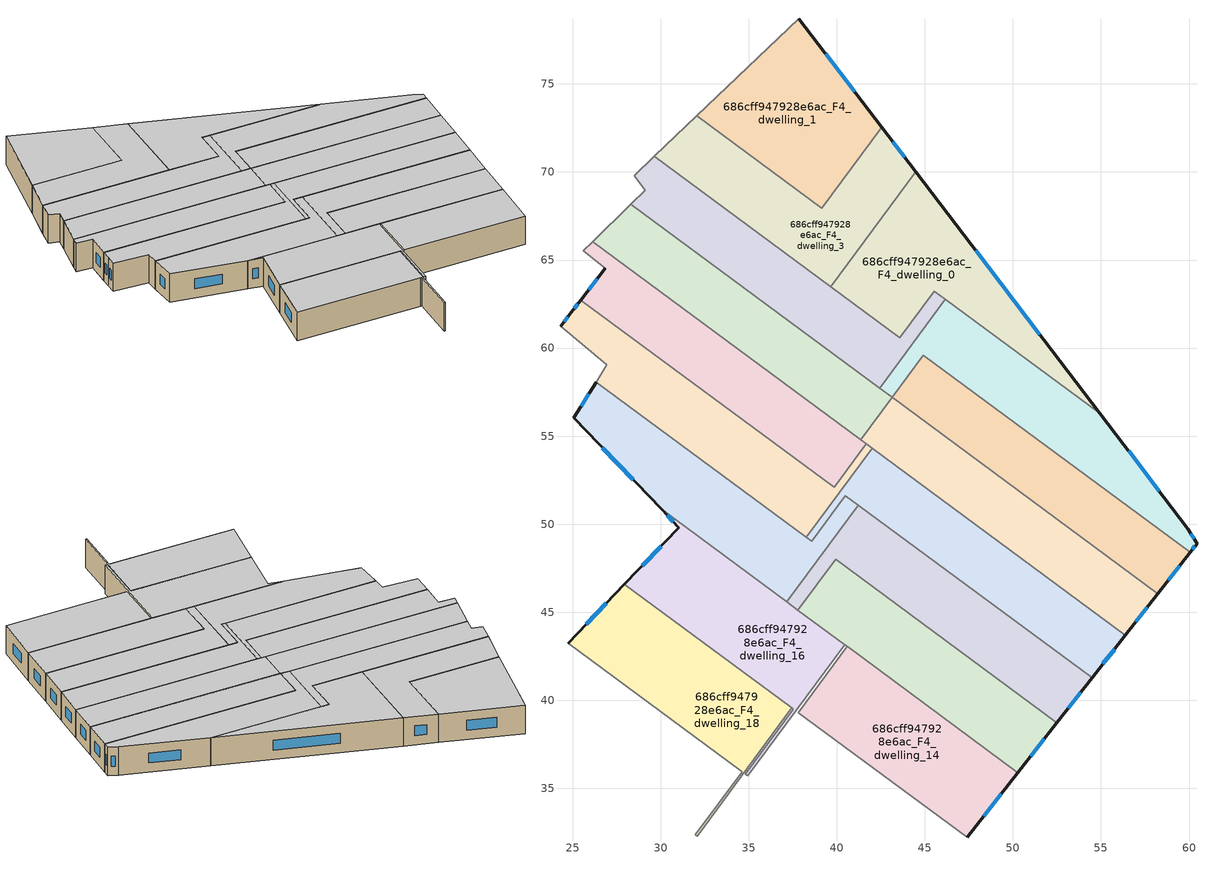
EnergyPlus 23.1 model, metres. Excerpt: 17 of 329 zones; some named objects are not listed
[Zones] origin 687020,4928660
686cff947928e6ac_F4_dwelling_0
 floor to 686cff947928e6ac_F3_dwelling_0 (EU_floor_Construction): 44.47,70.02 54.94,56.29 45.54,63.23 43.58,60.59 39.65,63.49 z12
 wall outside (EU_wall_Construction): 54.94,56.29 44.47,70.02 z12:15
 wall to 686cff947928e6ac_F4_dwelling_5 (EU_wall_Construction): 39.65,63.49 43.58,60.59 45.54,63.23 46.17,62.77 z12:15
 wall to 686cff947928e6ac_F4_dwelling_3 (EU_wall_Construction): 44.47,70.02 39.65,63.49 z12:15
 wall to 686cff947928e6ac_F4_dwelling_2 (EU_wall_Construction): 46.17,62.77 54.94,56.29 z12:15
 window (EU_Window_Construction): 51.54,60.75 47.88,65.55 z12.98:14.02
 ceiling to 686cff947928e6ac_F5_dwelling_0 (EU_floor_Construction): 54.94,56.29 44.47,70.02 39.65,63.49 43.58,60.59 45.54,63.23 z15
686cff947928e6ac_F4_dwelling_1
 floor to 686cff947928e6ac_F3_dwelling_1 (EU_floor_Construction): 37.84,78.71 42.55,72.54 39.15,67.95 32.05,73.19 z12
 wall outside (EU_wall_Construction): 42.55,72.54 37.84,78.71 z12:15
 wall to 686cff947928e6ac_F4_dwelling_3 (EU_wall_Construction): 32.05,73.19 39.15,67.95 42.55,72.54 z12:15
 wall adiabatic (EU_wall_Construction): 37.84,78.71 32.05,73.19 z12:15
 window (EU_Window_Construction): 41.02,74.55 39.37,76.71 z12.98:14.02
 ceiling to 686cff947928e6ac_F5_dwelling_1 (EU_floor_Construction): 39.15,67.95 42.55,72.54 37.84,78.71 32.05,73.19 z15
686cff947928e6ac_F4_dwelling_10
 floor to 686cff947928e6ac_F3_dwelling_10 (EU_floor_Construction): 54.49,41.27 52.5,38.73 39.93,48.01 37.79,45.12 37.15,45.59 41.2,51.09 z12
 wall outside (EU_wall_Construction): 52.5,38.73 54.49,41.27 z12:15
 wall to 686cff947928e6ac_F4_dwelling_12 (EU_wall_Construction): 37.79,45.12 39.93,48.01 52.5,38.73 z12:15
 wall to 686cff947928e6ac_F4_dwelling_13 (EU_wall_Construction): 41.2,51.09 37.15,45.59 z12:15
 wall to 686cff947928e6ac_F4_dwelling_8 (EU_wall_Construction): 54.49,41.27 41.2,51.09 z12:15
 wall to 686cff947928e6ac_F4_dwelling_16 (EU_wall_Construction): 37.15,45.59 37.79,45.12 z12:15
 window (EU_Window_Construction): 53.15,39.56 53.84,40.44 z12.98:14.02
 ceiling to 686cff947928e6ac_F5_dwelling_10 (EU_floor_Construction): 52.5,38.73 54.49,41.27 41.2,51.09 37.15,45.59 37.79,45.12 39.93,48.01 z15
686cff947928e6ac_F4_dwelling_11
 floor to 686cff947928e6ac_F3_dwelling_11 (EU_floor_Construction): 41.67,54.56 42,54.32 38.26,49.25 26.32,58.06 26.94,59.05 24.31,61.23 24.93,62.04 25.45,62.72 39.85,52.09 z12
 wall outside (EU_wall_Construction): 25.45,62.72 24.93,62.04 24.31,61.23 z12:15
 wall to 686cff947928e6ac_F4_dwelling_9 (EU_wall_Construction): 41.67,54.56 39.85,52.09 25.45,62.72 z12:15
 wall to 686cff947928e6ac_F4_dwelling_8 (EU_wall_Construction): 38.26,49.25 42,54.32 z12:15
 wall adiabatic (EU_wall_Construction): 24.31,61.23 26.94,59.05 26.32,58.06 z12:15
 wall to 686cff947928e6ac_F4_dwelling_6 (EU_wall_Construction): 42,54.32 41.67,54.56 z12:15
 wall to 686cff947928e6ac_F4_dwelling_13 (EU_wall_Construction): 26.32,58.06 38.26,49.25 z12:15
 window (EU_Window_Construction): 24.72,61.77 24.51,61.49 / 25.28,62.5 25.1,62.26 z12.98:14.02
 ceiling to 686cff947928e6ac_F5_dwelling_11 (EU_floor_Construction): 39.85,52.09 25.45,62.72 24.93,62.04 24.31,61.23 26.94,59.05 26.32,58.06 38.26,49.25 42,54.32 41.67,54.56 z15
686cff947928e6ac_F4_dwelling_12
 floor to 686cff947928e6ac_F3_dwelling_12 (EU_floor_Construction): 52.5,38.73 50.28,35.89 37.79,45.12 39.93,48.01 z12
 wall outside (EU_wall_Construction): 50.28,35.89 52.5,38.73 z12:15
 wall to 686cff947928e6ac_F4_dwelling_14 (EU_wall_Construction): 40.58,43.06 50.28,35.89 z12:15
 wall to 686cff947928e6ac_F4_dwelling_15 (EU_wall_Construction): 40.44,43.16 40.58,43.06 z12:15
 wall to 686cff947928e6ac_F4_dwelling_16 (EU_wall_Construction): 37.79,45.12 40.44,43.16 z12:15
 window (EU_Window_Construction): 51,36.81 51.78,37.81 z12.98:14.02
 ceiling to 686cff947928e6ac_F5_dwelling_12 (EU_floor_Construction): 50.28,35.89 52.5,38.73 39.93,48.01 37.79,45.12 z15
686cff947928e6ac_F4_dwelling_13
 floor to 686cff947928e6ac_F3_dwelling_13 (EU_floor_Construction): 40.48,51.62 41.2,51.09 37.15,45.59 30.05,50.83 25.06,56.04 26.32,58.06 38.56,49.02 z12
 wall outside (EU_wall_Construction): 26.32,58.06 25.06,56.04 30.05,50.83 z12:15
 wall to 686cff947928e6ac_F4_dwelling_8 (EU_wall_Construction): 41.2,51.09 40.48,51.62 38.56,49.02 38.26,49.25 z12:15
 wall to 686cff947928e6ac_F4_dwelling_16 (EU_wall_Construction): 30.05,50.83 37.15,45.59 z12:15
 window (EU_Window_Construction): 26.69,54.34 28.43,52.52 / 25.91,57.4 25.47,56.69 z12.98:14.02
 ceiling to 686cff947928e6ac_F5_dwelling_13 (EU_floor_Construction): 37.15,45.59 41.2,51.09 40.48,51.62 38.56,49.02 26.32,58.06 25.06,56.04 30.05,50.83 z15
686cff947928e6ac_F4_dwelling_14
 floor to 686cff947928e6ac_F3_dwelling_14 (EU_floor_Construction): 50.28,35.89 47.4,32.21 37.8,39.29 40.58,43.06 z12
 wall outside (EU_wall_Construction): 47.4,32.21 50.28,35.89 z12:15
 wall to 686cff947928e6ac_F4_dwelling_15 (EU_wall_Construction): 40.58,43.06 37.8,39.29 47.4,32.21 z12:15
 window (EU_Window_Construction): 48.34,33.41 49.34,34.69 z12.98:14.02
 ceiling to 686cff947928e6ac_F5_dwelling_14 (EU_floor_Construction): 47.4,32.21 50.28,35.89 40.58,43.06 37.8,39.29 z15
686cff947928e6ac_F4_dwelling_16
 floor to 686cff947928e6ac_F3_dwelling_16 (EU_floor_Construction): 40.44,43.16 34.94,35.7 34.8,35.8 37.53,39.5 27.94,46.58 31.04,49.8 30.05,50.83 z12
 wall outside (EU_wall_Construction): 30.05,50.83 31.04,49.8 27.94,46.58 z12:15
 wall to 686cff947928e6ac_F4_dwelling_15 (EU_wall_Construction): 34.94,35.7 40.44,43.16 z12:15
 wall to 686cff947928e6ac_F4_dwelling_17 (EU_wall_Construction): 37.44,39.56 37.53,39.5 34.8,35.8 34.94,35.7 z12:15
 wall to 686cff947928e6ac_F4_dwelling_18 (EU_wall_Construction): 27.94,46.58 37.44,39.56 z12:15
 window (EU_Window_Construction): 30.03,48.76 28.95,47.63 / 30.37,50.5 30.71,50.14 z12.98:14.02
 ceiling to 686cff947928e6ac_F5_dwelling_16 (EU_floor_Construction): 37.53,39.5 34.8,35.8 34.94,35.7 40.44,43.16 30.05,50.83 31.04,49.8 27.94,46.58 z15
686cff947928e6ac_F4_dwelling_18
 floor to 686cff947928e6ac_F3_dwelling_18 (EU_floor_Construction): 37.44,39.56 32.06,32.28 31.97,32.35 34.62,35.94 24.73,43.24 27.94,46.58 z12
 wall outside (EU_wall_Construction): 27.94,46.58 24.73,43.24 z12:15
 wall to 686cff947928e6ac_F4_dwelling_17 (EU_wall_Construction): 32.06,32.28 37.44,39.56 z12:15
 wall to 686cff947928e6ac_F4_dwelling_19 (EU_wall_Construction): 34.54,36 34.62,35.94 31.97,32.35 32.06,32.28 z12:15
 wall to 686cff947928e6ac_F4_dwelling_20 (EU_wall_Construction): 24.73,43.24 34.54,36 z12:15
 window (EU_Window_Construction): 26.9,45.49 25.78,44.33 z12.98:14.02
 ceiling to 686cff947928e6ac_F5_dwelling_18 (EU_floor_Construction): 34.62,35.94 31.97,32.35 32.06,32.28 37.44,39.56 27.94,46.58 24.73,43.24 z15
686cff947928e6ac_F4_dwelling_2
 floor to 686cff947928e6ac_F3_dwelling_2 (EU_floor_Construction): 54.94,56.29 59.93,49.74 60.45,48.89 60.07,48.41 44.91,59.6 43.14,57.2 42.44,57.72 46.17,62.76 z12
 wall outside (EU_wall_Construction): 60.07,48.41 60.45,48.89 59.93,49.74 54.94,56.29 z12:15
 wall to 686cff947928e6ac_F4_dwelling_4 (EU_wall_Construction): 43.14,57.2 44.91,59.6 60.07,48.41 z12:15
 wall to 686cff947928e6ac_F4_dwelling_5 (EU_wall_Construction): 46.17,62.76 42.44,57.72 z12:15
 wall to 686cff947928e6ac_F4_dwelling_7 (EU_wall_Construction): 42.44,57.72 43.14,57.2 z12:15
 window (EU_Window_Construction): 60.28,49.17 60.1,49.46 / 60.2,48.57 60.33,48.74 / 58.31,51.87 56.56,54.16 z12.98:14.02
 ceiling to 686cff947928e6ac_F5_dwelling_2 (EU_floor_Construction): 60.07,48.41 60.45,48.89 59.93,49.74 54.94,56.29 46.17,62.76 42.44,57.72 43.14,57.2 44.91,59.6 z15
686cff947928e6ac_F4_dwelling_3
 floor to 686cff947928e6ac_F3_dwelling_3 (EU_floor_Construction): 42.55,72.54 44.47,70.02 39.65,63.49 29.63,70.89 32.05,73.19 39.15,67.95 z12
 wall outside (EU_wall_Construction): 44.47,70.02 42.55,72.54 z12:15
 wall adiabatic (EU_wall_Construction): 32.05,73.19 29.63,70.89 z12:15
 wall to 686cff947928e6ac_F4_dwelling_5 (EU_wall_Construction): 29.63,70.89 39.65,63.49 z12:15
 window (EU_Window_Construction): 43.85,70.84 43.17,71.72 z12.98:14.02
 ceiling to 686cff947928e6ac_F5_dwelling_3 (EU_floor_Construction): 39.65,63.49 44.47,70.02 42.55,72.54 39.15,67.95 32.05,73.19 29.63,70.89 z15
686cff947928e6ac_F4_dwelling_4
 floor to 686cff947928e6ac_F3_dwelling_4 (EU_floor_Construction): 60.07,48.41 58.23,46.06 43.14,57.2 44.91,59.6 z12
 wall outside (EU_wall_Construction): 58.23,46.06 60.07,48.41 z12:15
 wall to 686cff947928e6ac_F4_dwelling_6 (EU_wall_Construction): 43.15,57.2 58.23,46.06 z12:15
 wall to 686cff947928e6ac_F4_dwelling_7 (EU_wall_Construction): 43.14,57.2 43.15,57.2 z12:15
 window (EU_Window_Construction): 58.83,46.82 59.47,47.64 z12.98:14.02
 ceiling to 686cff947928e6ac_F5_dwelling_4 (EU_floor_Construction): 58.23,46.06 60.07,48.41 44.91,59.6 43.14,57.2 z15
686cff947928e6ac_F4_dwelling_5
 floor to 686cff947928e6ac_F3_dwelling_5 (EU_floor_Construction): 45.54,63.23 46.17,62.76 42.44,57.72 28.3,68.17 29.11,68.96 28.48,69.79 29.63,70.89 43.58,60.59 z12
 wall adiabatic (EU_wall_Construction): 29.63,70.89 28.48,69.79 29.11,68.96 28.3,68.17 z12:15
 wall to 686cff947928e6ac_F4_dwelling_7 (EU_wall_Construction): 28.3,68.17 42.44,57.72 z12:15
 ceiling to 686cff947928e6ac_F5_dwelling_5 (EU_floor_Construction): 42.44,57.72 46.17,62.76 45.54,63.23 43.58,60.59 29.63,70.89 28.48,69.79 29.11,68.96 28.3,68.17 z15
686cff947928e6ac_F4_dwelling_6
 floor to 686cff947928e6ac_F3_dwelling_6 (EU_floor_Construction): 58.23,46.06 56.39,43.7 41.37,54.78 43.15,57.2 z12
 wall outside (EU_wall_Construction): 56.39,43.7 58.23,46.06 z12:15
 wall to 686cff947928e6ac_F4_dwelling_7 (EU_wall_Construction): 43.15,57.2 41.37,54.78 z12:15
 wall to 686cff947928e6ac_F4_dwelling_8 (EU_wall_Construction): 42,54.32 56.39,43.7 z12:15
 wall to 686cff947928e6ac_F4_dwelling_9 (EU_wall_Construction): 41.37,54.78 41.67,54.56 z12:15
 window (EU_Window_Construction): 56.99,44.46 57.63,45.29 z12.98:14.02
 ceiling to 686cff947928e6ac_F5_dwelling_6 (EU_floor_Construction): 56.39,43.7 58.23,46.06 43.15,57.2 41.37,54.78 z15
686cff947928e6ac_F4_dwelling_7
 floor to 686cff947928e6ac_F3_dwelling_7 (EU_floor_Construction): 43.15,57.2 41.37,54.78 26.12,66.04 28.3,68.17 z12
 wall adiabatic (EU_wall_Construction): 28.3,68.17 26.12,66.04 z12:15
 wall to 686cff947928e6ac_F4_dwelling_9 (EU_wall_Construction): 26.12,66.04 41.37,54.78 z12:15
 ceiling to 686cff947928e6ac_F5_dwelling_7 (EU_floor_Construction): 41.37,54.78 43.15,57.2 28.3,68.17 26.12,66.04 z15
686cff947928e6ac_F4_dwelling_8
 floor to 686cff947928e6ac_F3_dwelling_8 (EU_floor_Construction): 56.39,43.7 54.49,41.27 40.48,51.62 38.56,49.02 38.26,49.25 42,54.32 z12
 wall outside (EU_wall_Construction): 54.49,41.27 56.39,43.7 z12:15
 window (EU_Window_Construction): 55.11,42.06 55.77,42.91 z12.98:14.02
 ceiling to 686cff947928e6ac_F5_dwelling_8 (EU_floor_Construction): 54.49,41.27 56.39,43.7 42,54.32 38.26,49.25 38.56,49.02 40.48,51.62 z15
686cff947928e6ac_F4_dwelling_9
 floor to 686cff947928e6ac_F3_dwelling_9 (EU_floor_Construction): 41.67,54.56 39.85,52.09 25.45,62.72 26.84,64.54 25.6,65.54 26.12,66.04 z12
 wall outside (EU_wall_Construction): 26.84,64.54 25.45,62.72 z12:15
 wall adiabatic (EU_wall_Construction): 26.12,66.04 25.6,65.54 26.84,64.54 z12:15
 window (EU_Window_Construction): 26.39,63.94 25.9,63.31 z12.98:14.02
 ceiling to 686cff947928e6ac_F5_dwelling_9 (EU_floor_Construction): 39.85,52.09 41.67,54.56 26.12,66.04 25.6,65.54 26.84,64.54 25.45,62.72 z15
[Building]
EU S2 Campaign: North Axis=0; Terrain=City; Solar Distribution=FullExterior
[Site:Location]
Bologna: Latitude=44.5; Longitude=11.25; Time Zone=1; Elevation=37
[SizingPeriod:WeatherFileDays]
AnnualSizingPeriod: Begin Month=1; Begin Day of Month=1; End Month=12; End Day of Month=31; Day of Week for Start Day=Monday; Use Weather File Daylight Saving Period=No; Use Weather File Rain and Snow Indicators=No
[MATERIAL]
EU_InternalMass_Material: Roughness=MediumRough; Thickness=0.1; Conductivity=1; Density=1800; Specific Heat=900; Thermal Absorptance=0.9; Solar Absorptance=0.7; Visible Absorptance=0.7
[MATERIAL:NOMASS] Roughness=MediumRough; Thermal Absorptance=0.9; Solar Absorptance=0.7; Visible Absorptance=0.7
Name | Thermal Resistance
EU_wall_NoMass | 0.905828
EU_floor_NoMass | 0.67114
[WINDOWMATERIAL:SIMPLEGLAZINGSYSTEM]
EU_Window_SimpleGlazing: UFactor=4.52486; Solar Heat Gain Coefficient=0.85; Visible Transmittance=0.85
[CONSTRUCTION]
EU_wall_Construction: EU_wall_NoMass
EU_floor_Construction: EU_floor_NoMass
EU_Window_Construction: EU_Window_SimpleGlazing
EU_InternalMass_Construction: EU_InternalMass_Material
[ZONE] Type=1; Multiplier=1; Ceiling Height=autocalculate; Floor Area=autocalculate; Part of Total Floor Area=Yes
Name | Volume
686cff947928e6ac_F4_dwelling_0 | 168.287
686cff947928e6ac_F4_dwelling_1 | 168.281
686cff947928e6ac_F4_dwelling_10 | 168.247
686cff947928e6ac_F4_dwelling_11 | 168.291
686cff947928e6ac_F4_dwelling_12 | 168.253
686cff947928e6ac_F4_dwelling_13 | 168.284
686cff947928e6ac_F4_dwelling_14 | 168.27
686cff947928e6ac_F4_dwelling_16; 686cff947928e6ac_F4_dwelling_7 | 168.292
686cff947928e6ac_F4_dwelling_18 | 168.259
686cff947928e6ac_F4_dwelling_2 | 168.283
686cff947928e6ac_F4_dwelling_3 | 168.265
686cff947928e6ac_F4_dwelling_4 | 168.269
686cff947928e6ac_F4_dwelling_5 | 168.245
686cff947928e6ac_F4_dwelling_6 | 168.268
686cff947928e6ac_F4_dwelling_8 | 168.308
686cff947928e6ac_F4_dwelling_9 | 168.254
[INTERNALMASS] Construction=EU_InternalMass_Construction
Name | Zone or ZoneList | Surface Area
686cff947928e6ac_F4_dwelling_0_EU_InternalMass | 686cff947928e6ac_F4_dwelling_0 | 56.0903
686cff947928e6ac_F4_dwelling_1_EU_InternalMass | 686cff947928e6ac_F4_dwelling_1 | 56.093
686cff947928e6ac_F4_dwelling_2_EU_InternalMass | 686cff947928e6ac_F4_dwelling_2 | 56.0929
686cff947928e6ac_F4_dwelling_3_EU_InternalMass | 686cff947928e6ac_F4_dwelling_3 | 56.0902
686cff947928e6ac_F4_dwelling_4_EU_InternalMass | 686cff947928e6ac_F4_dwelling_4 | 56.089
686cff947928e6ac_F4_dwelling_5_EU_InternalMass | 686cff947928e6ac_F4_dwelling_5 | 56.0819
686cff947928e6ac_F4_dwelling_6_EU_InternalMass | 686cff947928e6ac_F4_dwelling_6 | 56.0887
686cff947928e6ac_F4_dwelling_7_EU_InternalMass | 686cff947928e6ac_F4_dwelling_7 | 56.0969
686cff947928e6ac_F4_dwelling_8_EU_InternalMass | 686cff947928e6ac_F4_dwelling_8 | 56.1021
686cff947928e6ac_F4_dwelling_9_EU_InternalMass | 686cff947928e6ac_F4_dwelling_9 | 56.0849
686cff947928e6ac_F4_dwelling_10_EU_InternalMass | 686cff947928e6ac_F4_dwelling_10 | 56.0826
686cff947928e6ac_F4_dwelling_11_EU_InternalMass | 686cff947928e6ac_F4_dwelling_11 | 56.0973
686cff947928e6ac_F4_dwelling_12_EU_InternalMass | 686cff947928e6ac_F4_dwelling_12 | 56.0928
686cff947928e6ac_F4_dwelling_13_EU_InternalMass | 686cff947928e6ac_F4_dwelling_13 | 56.0947
686cff947928e6ac_F4_dwelling_14_EU_InternalMass | 686cff947928e6ac_F4_dwelling_14 | 56.0896
686cff947928e6ac_F4_dwelling_16_EU_InternalMass | 686cff947928e6ac_F4_dwelling_16 | 56.0976
686cff947928e6ac_F4_dwelling_18_EU_InternalMass | 686cff947928e6ac_F4_dwelling_18 | 56.0861
[OTHEREQUIPMENT] Fuel Type=Electricity; Design Level Calculation Method=Watts/Area; Power per Zone Floor Area=1; Fraction Latent=0; Fraction Radiant=0; Fraction Lost=0; Carbon Dioxide Generation Rate=0; EndUse Subcategory=EU_Step8_InternalGains
Name | Zone or ZoneList or Space or SpaceList | Schedule
EU_Step8_InternalGain_686cff947928e6ac_F4_dwelling_0_f000 | 686cff947928e6ac_F4_dwelling_0 | EU_Step8_GainSchedule_686cff947928e6ac_F4_dwelling_0_f000
EU_Step8_InternalGain_686cff947928e6ac_F4_dwelling_1_f000 | 686cff947928e6ac_F4_dwelling_1 | EU_Step8_GainSchedule_686cff947928e6ac_F4_dwelling_1_f000
EU_Step8_InternalGain_686cff947928e6ac_F4_dwelling_2_f000 | 686cff947928e6ac_F4_dwelling_2 | EU_Step8_GainSchedule_686cff947928e6ac_F4_dwelling_2_f000
EU_Step8_InternalGain_686cff947928e6ac_F4_dwelling_3_f000 | 686cff947928e6ac_F4_dwelling_3 | EU_Step8_GainSchedule_686cff947928e6ac_F4_dwelling_3_f000
EU_Step8_InternalGain_686cff947928e6ac_F4_dwelling_4_f000 | 686cff947928e6ac_F4_dwelling_4 | EU_Step8_GainSchedule_686cff947928e6ac_F4_dwelling_4_f000
EU_Step8_InternalGain_686cff947928e6ac_F4_dwelling_5_f000 | 686cff947928e6ac_F4_dwelling_5 | EU_Step8_GainSchedule_686cff947928e6ac_F4_dwelling_5_f000
EU_Step8_InternalGain_686cff947928e6ac_F4_dwelling_6_f000 | 686cff947928e6ac_F4_dwelling_6 | EU_Step8_GainSchedule_686cff947928e6ac_F4_dwelling_6_f000
EU_Step8_InternalGain_686cff947928e6ac_F4_dwelling_7_f000 | 686cff947928e6ac_F4_dwelling_7 | EU_Step8_GainSchedule_686cff947928e6ac_F4_dwelling_7_f000
EU_Step8_InternalGain_686cff947928e6ac_F4_dwelling_8_f000 | 686cff947928e6ac_F4_dwelling_8 | EU_Step8_GainSchedule_686cff947928e6ac_F4_dwelling_8_f000
EU_Step8_InternalGain_686cff947928e6ac_F4_dwelling_9_f000 | 686cff947928e6ac_F4_dwelling_9 | EU_Step8_GainSchedule_686cff947928e6ac_F4_dwelling_9_f000
EU_Step8_InternalGain_686cff947928e6ac_F4_dwelling_10_f000 | 686cff947928e6ac_F4_dwelling_10 | EU_Step8_GainSchedule_686cff947928e6ac_F4_dwelling_10_f000
EU_Step8_InternalGain_686cff947928e6ac_F4_dwelling_11_f000 | 686cff947928e6ac_F4_dwelling_11 | EU_Step8_GainSchedule_686cff947928e6ac_F4_dwelling_11_f000
EU_Step8_InternalGain_686cff947928e6ac_F4_dwelling_12_f000 | 686cff947928e6ac_F4_dwelling_12 | EU_Step8_GainSchedule_686cff947928e6ac_F4_dwelling_12_f000
EU_Step8_InternalGain_686cff947928e6ac_F4_dwelling_13_f000 | 686cff947928e6ac_F4_dwelling_13 | EU_Step8_GainSchedule_686cff947928e6ac_F4_dwelling_13_f000
EU_Step8_InternalGain_686cff947928e6ac_F4_dwelling_14_f000 | 686cff947928e6ac_F4_dwelling_14 | EU_Step8_GainSchedule_686cff947928e6ac_F4_dwelling_14_f000
EU_Step8_InternalGain_686cff947928e6ac_F4_dwelling_16_f000 | 686cff947928e6ac_F4_dwelling_16 | EU_Step8_GainSchedule_686cff947928e6ac_F4_dwelling_16_f000
EU_Step8_InternalGain_686cff947928e6ac_F4_dwelling_18_f000 | 686cff947928e6ac_F4_dwelling_18 | EU_Step8_GainSchedule_686cff947928e6ac_F4_dwelling_18_f000
[ZONEVENTILATION:DESIGNFLOWRATE] Schedule=EU_AlwaysOn; Design Flow Rate Calculation Method=AirChanges/Hour; Air Changes per Hour=0.73129; Ventilation Type=Natural; Fan Pressure Rise=0; Fan Total Efficiency=1; Constant Term Coefficient=1; Temperature Term Coefficient=0; Velocity Term Coefficient=0; Velocity Squared Term Coefficient=0; Minimum Indoor Temperature=-100; Maximum Indoor Temperature=100; Delta Temperature=-100; Minimum Outdoor Temperature=-100; Maximum Outdoor Temperature=100; Maximum Wind Speed=40
Name | Zone or ZoneList or Space or SpaceList
EU_ConstantAir_686cff947928e6ac_F4_dwelling_0 | 686cff947928e6ac_F4_dwelling_0
EU_ConstantAir_686cff947928e6ac_F4_dwelling_1 | 686cff947928e6ac_F4_dwelling_1
EU_ConstantAir_686cff947928e6ac_F4_dwelling_2 | 686cff947928e6ac_F4_dwelling_2
EU_ConstantAir_686cff947928e6ac_F4_dwelling_3 | 686cff947928e6ac_F4_dwelling_3
EU_ConstantAir_686cff947928e6ac_F4_dwelling_4 | 686cff947928e6ac_F4_dwelling_4
EU_ConstantAir_686cff947928e6ac_F4_dwelling_5 | 686cff947928e6ac_F4_dwelling_5
EU_ConstantAir_686cff947928e6ac_F4_dwelling_6 | 686cff947928e6ac_F4_dwelling_6
EU_ConstantAir_686cff947928e6ac_F4_dwelling_7 | 686cff947928e6ac_F4_dwelling_7
EU_ConstantAir_686cff947928e6ac_F4_dwelling_8 | 686cff947928e6ac_F4_dwelling_8
EU_ConstantAir_686cff947928e6ac_F4_dwelling_9 | 686cff947928e6ac_F4_dwelling_9
EU_ConstantAir_686cff947928e6ac_F4_dwelling_10 | 686cff947928e6ac_F4_dwelling_10
EU_ConstantAir_686cff947928e6ac_F4_dwelling_11 | 686cff947928e6ac_F4_dwelling_11
EU_ConstantAir_686cff947928e6ac_F4_dwelling_12 | 686cff947928e6ac_F4_dwelling_12
EU_ConstantAir_686cff947928e6ac_F4_dwelling_13 | 686cff947928e6ac_F4_dwelling_13
EU_ConstantAir_686cff947928e6ac_F4_dwelling_14 | 686cff947928e6ac_F4_dwelling_14
EU_ConstantAir_686cff947928e6ac_F4_dwelling_16 | 686cff947928e6ac_F4_dwelling_16
EU_ConstantAir_686cff947928e6ac_F4_dwelling_18 | 686cff947928e6ac_F4_dwelling_18
[HVACTEMPLATE:ZONE:IDEALLOADSAIRSYSTEM] System Availability Schedule=EU_AlwaysOn; Maximum Heating Supply Air Temperature=50; Minimum Cooling Supply Air Temperature=13; Maximum Heating Supply Air Humidity Ratio=0.0156; Minimum Cooling Supply Air Humidity Ratio=0.0077; Heating Limit=NoLimit; Cooling Limit=NoLimit; Heating Availability Schedule=EU_AlwaysOn; Cooling Availability Schedule=EU_CoolingOff; Dehumidification Control Type=ConstantSensibleHeatRatio; Cooling Sensible Heat Ratio=0.7; Dehumidification Setpoint=60; Humidification Control Type=None; Humidification Setpoint=30; Outdoor Air Method=None; Outdoor Air Flow Rate per Person=0.00944; Outdoor Air Flow Rate per Zone Floor Area=0; Outdoor Air Flow Rate per Zone=0; Demand Controlled Ventilation Type=None; Outdoor Air Economizer Type=NoEconomizer; Heat Recovery Type=None; Sensible Heat Recovery Effectiveness=0.7; Latent Heat Recovery Effectiveness=0.65
Name | Template Thermostat
686cff947928e6ac_F4_dwelling_0 | EU_HeatOnly_686cff947928e6ac_F4_dwelling_0
686cff947928e6ac_F4_dwelling_1 | EU_HeatOnly_686cff947928e6ac_F4_dwelling_1
686cff947928e6ac_F4_dwelling_2 | EU_HeatOnly_686cff947928e6ac_F4_dwelling_2
686cff947928e6ac_F4_dwelling_3 | EU_HeatOnly_686cff947928e6ac_F4_dwelling_3
686cff947928e6ac_F4_dwelling_4 | EU_HeatOnly_686cff947928e6ac_F4_dwelling_4
686cff947928e6ac_F4_dwelling_5 | EU_HeatOnly_686cff947928e6ac_F4_dwelling_5
686cff947928e6ac_F4_dwelling_6 | EU_HeatOnly_686cff947928e6ac_F4_dwelling_6
686cff947928e6ac_F4_dwelling_7 | EU_HeatOnly_686cff947928e6ac_F4_dwelling_7
686cff947928e6ac_F4_dwelling_8 | EU_HeatOnly_686cff947928e6ac_F4_dwelling_8
686cff947928e6ac_F4_dwelling_9 | EU_HeatOnly_686cff947928e6ac_F4_dwelling_9
686cff947928e6ac_F4_dwelling_10 | EU_HeatOnly_686cff947928e6ac_F4_dwelling_10
686cff947928e6ac_F4_dwelling_11 | EU_HeatOnly_686cff947928e6ac_F4_dwelling_11
686cff947928e6ac_F4_dwelling_12 | EU_HeatOnly_686cff947928e6ac_F4_dwelling_12
686cff947928e6ac_F4_dwelling_13 | EU_HeatOnly_686cff947928e6ac_F4_dwelling_13
686cff947928e6ac_F4_dwelling_14 | EU_HeatOnly_686cff947928e6ac_F4_dwelling_14
686cff947928e6ac_F4_dwelling_16 | EU_HeatOnly_686cff947928e6ac_F4_dwelling_16
686cff947928e6ac_F4_dwelling_18 | EU_HeatOnly_686cff947928e6ac_F4_dwelling_18
[SIZING:ZONE] Zone Cooling Design Supply Air Temperature Input Method=SupplyAirTemperature; Zone Cooling Design Supply Air Temperature=13; Zone Heating Design Supply Air Temperature Input Method=SupplyAirTemperature; Zone Heating Design Supply Air Temperature=50; Zone Cooling Design Supply Air Humidity Ratio=0.008; Zone Heating Design Supply Air Humidity Ratio=0.008; Cooling Design Air Flow Method=DesignDay; Cooling Design Air Flow Rate=0; Cooling Minimum Air Flow per Zone Floor Area=0.000762; Cooling Minimum Air Flow=0; Cooling Minimum Air Flow Fraction=0.2; Heating Design Air Flow Method=DesignDay; Heating Design Air Flow Rate=0; Heating Maximum Air Flow per Zone Floor Area=0.002032; Heating Maximum Air Flow=0.141576; Heating Maximum Air Flow Fraction=0.3; Account for Dedicated Outdoor Air System=No; Dedicated Outdoor Air System Control Strategy=NeutralSupplyAir; Dedicated Outdoor Air Low Setpoint Temperature for Design=autosize; Dedicated Outdoor Air High Setpoint Temperature for Design=autosize; Zone Load Sizing Method=Sensible Load Only No Latent Load; Zone Latent Cooling Design Supply Air Humidity Ratio Input Method=HumidityRatioDifference; Zone Cooling Design Supply Air Humidity Ratio Difference=0.005; Zone Latent Heating Design Supply Air Humidity Ratio Input Method=HumidityRatioDifference; Zone Humidification Design Supply Air Humidity Ratio Difference=0.005
686cff947928e6ac_F4_dwelling_0; 686cff947928e6ac_F4_dwelling_1; 686cff947928e6ac_F4_dwelling_2; 686cff947928e6ac_F4_dwelling_3; 686cff947928e6ac_F4_dwelling_4; 686cff947928e6ac_F4_dwelling_5; 686cff947928e6ac_F4_dwelling_6; 686cff947928e6ac_F4_dwelling_7; 686cff947928e6ac_F4_dwelling_8; 686cff947928e6ac_F4_dwelling_9; 686cff947928e6ac_F4_dwelling_10; 686cff947928e6ac_F4_dwelling_11; 686cff947928e6ac_F4_dwelling_12; 686cff947928e6ac_F4_dwelling_13; 686cff947928e6ac_F4_dwelling_14; 686cff947928e6ac_F4_dwelling_16; 686cff947928e6ac_F4_dwelling_18
[SCHEDULE:CONSTANT]
Name | Hourly Value
EU_AlwaysOn | 1
EU_CoolingOff | 0
[SCHEDULE:FILE] Column Number=1; Rows to Skip at Top=0; Number of Hours of Data=8760; Column Separator=Comma; Interpolate to Timestep=No; Minutes per Item=60; Adjust Schedule for Daylight Savings=Yes
Name | File
EU_Step8_GainSchedule_686cff947928e6ac_F4_dwelling_0_f000 | ../../schedules/686cff947928e6ac/686cff947928e6ac_F4_dwelling_0_f000_gain.csv
EU_Step8_GainSchedule_686cff947928e6ac_F4_dwelling_1_f000 | ../../schedules/686cff947928e6ac/686cff947928e6ac_F4_dwelling_1_f000_gain.csv
EU_Step8_GainSchedule_686cff947928e6ac_F4_dwelling_2_f000 | ../../schedules/686cff947928e6ac/686cff947928e6ac_F4_dwelling_2_f000_gain.csv
EU_Step8_GainSchedule_686cff947928e6ac_F4_dwelling_3_f000 | ../../schedules/686cff947928e6ac/686cff947928e6ac_F4_dwelling_3_f000_gain.csv
EU_Step8_GainSchedule_686cff947928e6ac_F4_dwelling_4_f000 | ../../schedules/686cff947928e6ac/686cff947928e6ac_F4_dwelling_4_f000_gain.csv
EU_Step8_GainSchedule_686cff947928e6ac_F4_dwelling_5_f000 | ../../schedules/686cff947928e6ac/686cff947928e6ac_F4_dwelling_5_f000_gain.csv
EU_Step8_GainSchedule_686cff947928e6ac_F4_dwelling_6_f000 | ../../schedules/686cff947928e6ac/686cff947928e6ac_F4_dwelling_6_f000_gain.csv
EU_Step8_GainSchedule_686cff947928e6ac_F4_dwelling_7_f000 | ../../schedules/686cff947928e6ac/686cff947928e6ac_F4_dwelling_7_f000_gain.csv
EU_Step8_GainSchedule_686cff947928e6ac_F4_dwelling_8_f000 | ../../schedules/686cff947928e6ac/686cff947928e6ac_F4_dwelling_8_f000_gain.csv
EU_Step8_GainSchedule_686cff947928e6ac_F4_dwelling_9_f000 | ../../schedules/686cff947928e6ac/686cff947928e6ac_F4_dwelling_9_f000_gain.csv
EU_Step8_GainSchedule_686cff947928e6ac_F4_dwelling_10_f000 | ../../schedules/686cff947928e6ac/686cff947928e6ac_F4_dwelling_10_f000_gain.csv
EU_Step8_GainSchedule_686cff947928e6ac_F4_dwelling_11_f000 | ../../schedules/686cff947928e6ac/686cff947928e6ac_F4_dwelling_11_f000_gain.csv
EU_Step8_GainSchedule_686cff947928e6ac_F4_dwelling_12_f000 | ../../schedules/686cff947928e6ac/686cff947928e6ac_F4_dwelling_12_f000_gain.csv
EU_Step8_GainSchedule_686cff947928e6ac_F4_dwelling_13_f000 | ../../schedules/686cff947928e6ac/686cff947928e6ac_F4_dwelling_13_f000_gain.csv
EU_Step8_GainSchedule_686cff947928e6ac_F4_dwelling_14_f000 | ../../schedules/686cff947928e6ac/686cff947928e6ac_F4_dwelling_14_f000_gain.csv
EU_Step8_GainSchedule_686cff947928e6ac_F4_dwelling_16_f000 | ../../schedules/686cff947928e6ac/686cff947928e6ac_F4_dwelling_16_f000_gain.csv
EU_Step8_GainSchedule_686cff947928e6ac_F4_dwelling_18_f000 | ../../schedules/686cff947928e6ac/686cff947928e6ac_F4_dwelling_18_f000_gain.csv
